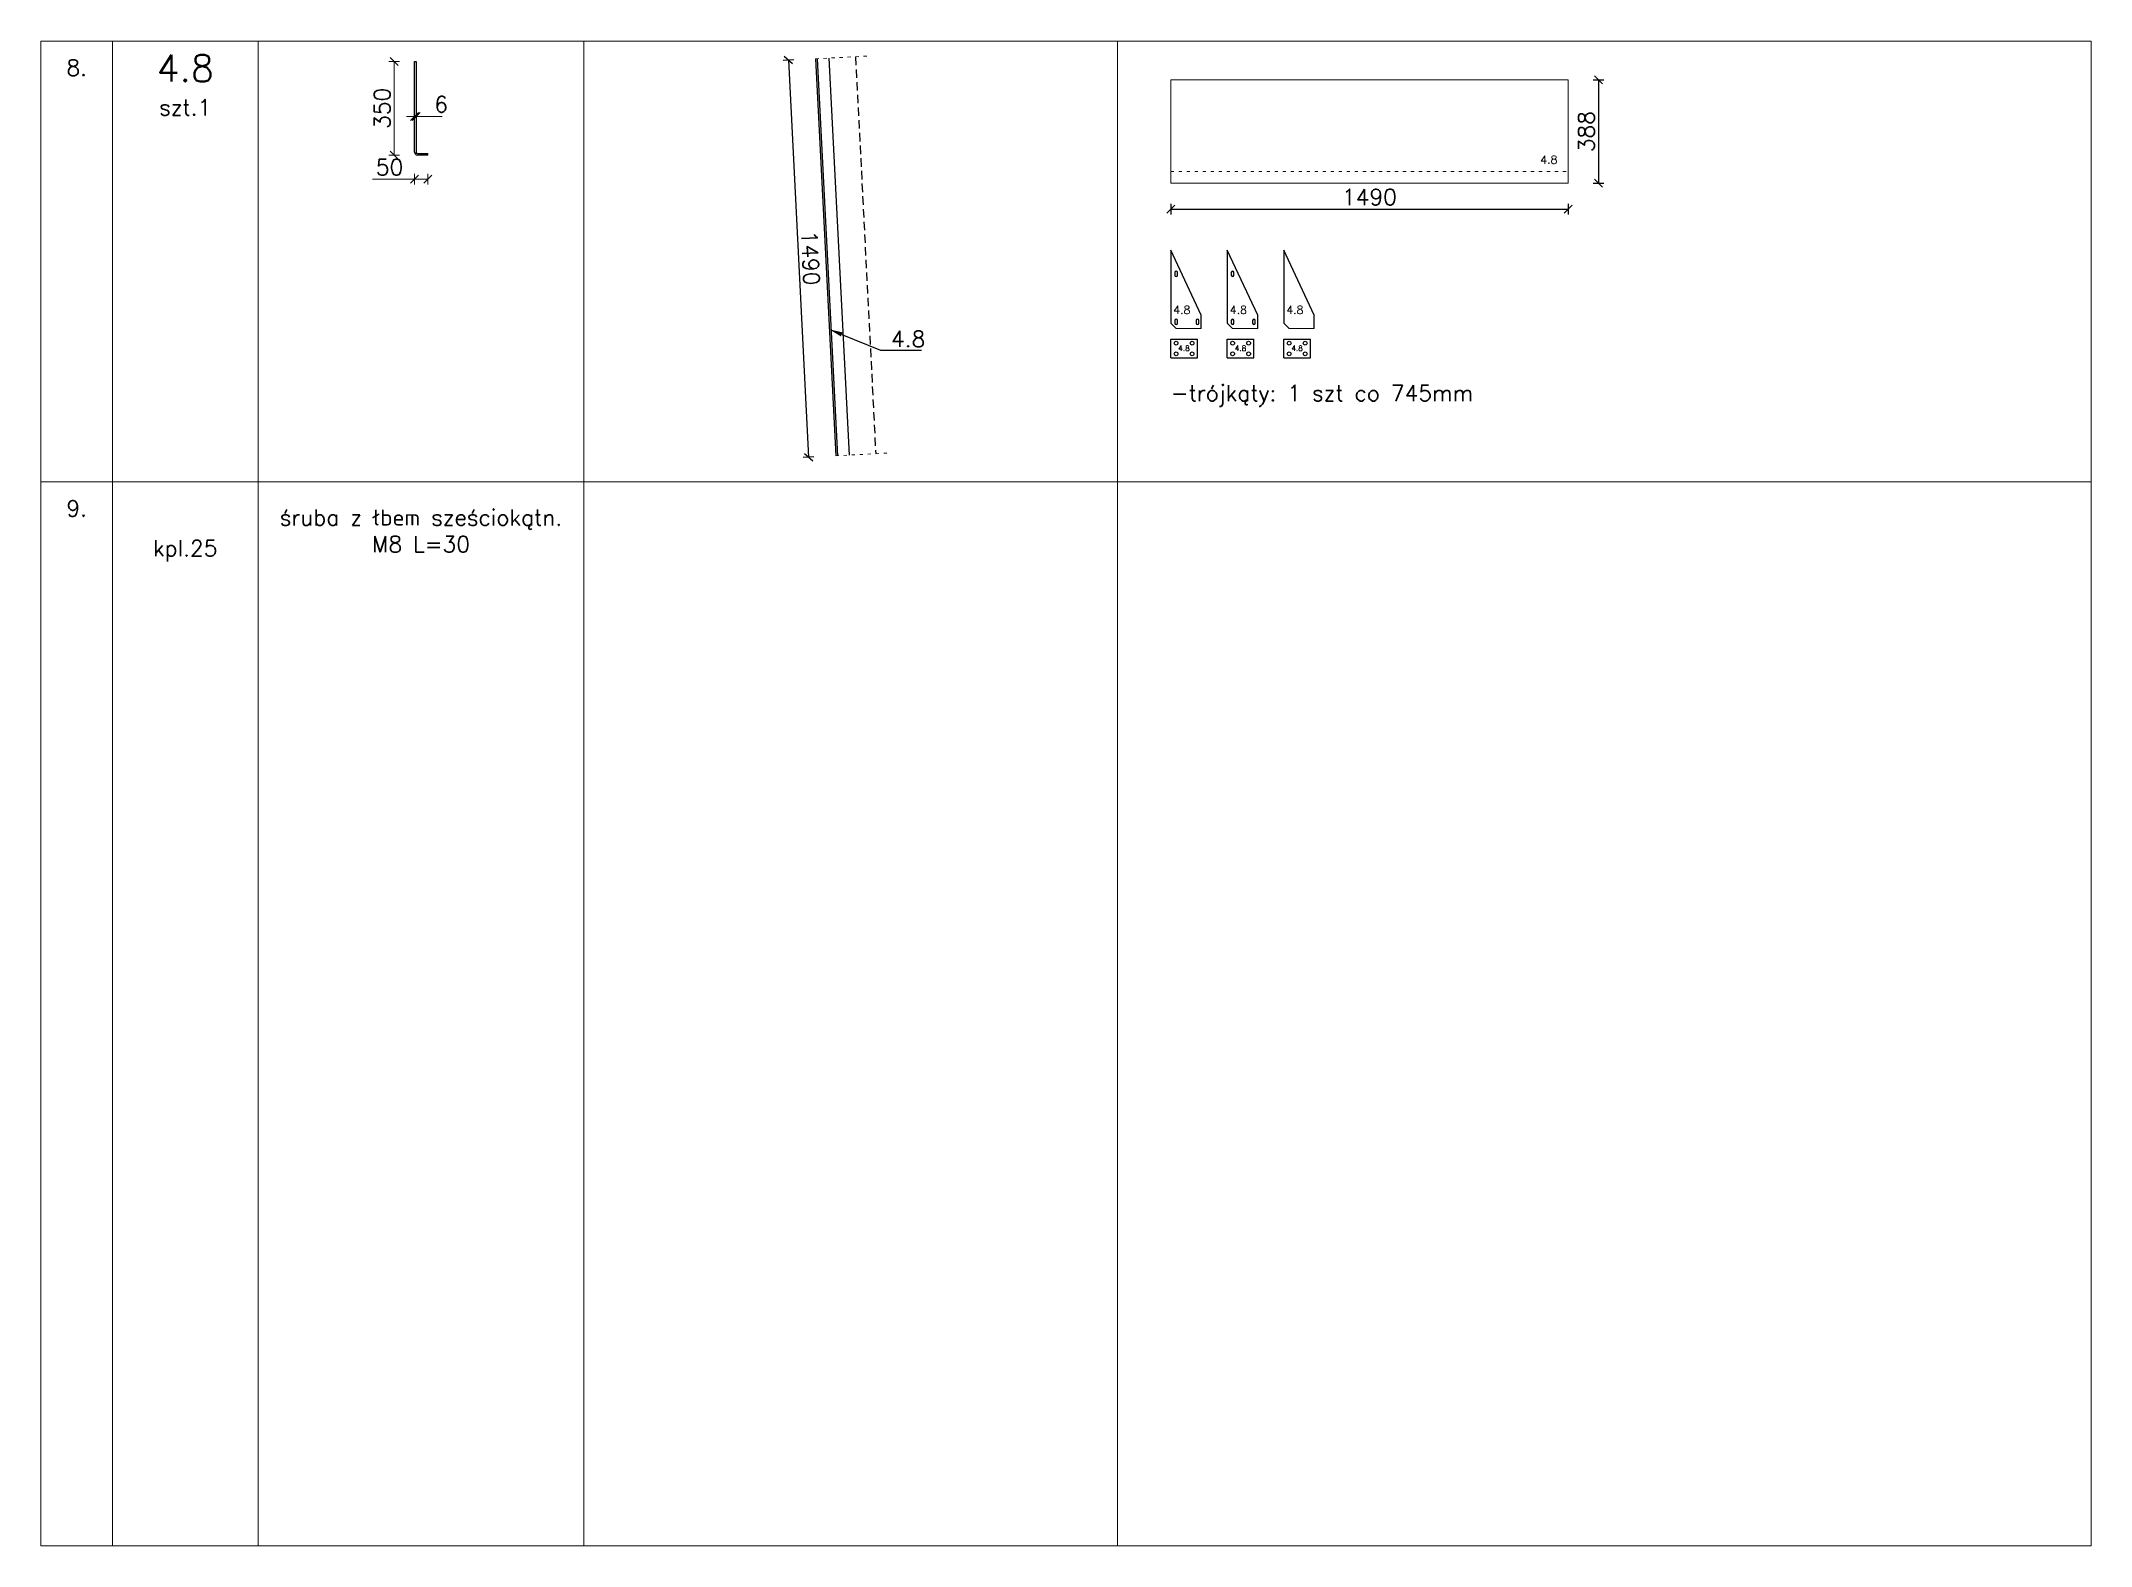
# Model space of a CAD drawing. Header units: millimetres. Extents: x 5046 to 103012, y -15969 to 47766.
# Drawn here: x 95327 to 103012, y 6032 to 11673 of the extents above; entities that cross this region are included whole.
import ezdxf
from ezdxf import colors
from ezdxf.entities.mleader import LeaderData, LeaderLine
from ezdxf.math import Vec2, Vec3

# ---------------------------------------------------------------- set-up
doc = ezdxf.new("R2010")
doc.units = ezdxf.units.MM
doc.linetypes.add('ACAD_ISO03W100', pattern=[30, 12, -18])
doc.linetypes.add('HIDDEN2', pattern=[4.7625, 3.175, -1.5875])
doc.layers.get('0').update_dxf_attribs({"lineweight": 0})
doc.layers.get('Defpoints').update_dxf_attribs({"lineweight": 0})
for name, color, linetype, lineweight in [('DIM', 3, 'Continuous', 0), ('Pomocnicze', 252, 'Continuous', 0), ('Przerywana', 230, 'ACAD_ISO03W100', 0), ('TEXT', 2, 'Continuous', 0)]:
    doc.layers.add(name, color=color, linetype=linetype, lineweight=lineweight)
for name, color, linetype in [('L_KS2 350', 150, 'Continuous'), ('L_KS_inderside', 40, 'HIDDEN2'), ('Profil główny', 7, 'Continuous')]:
    doc.layers.add(name, color=color, linetype=linetype)
doc.styles.add('Opisy 1-20', font='simplex.shx', dxfattribs={"height": 100})
doc.styles.add('Skala 1-20', font='simplex.shx', dxfattribs={"height": 60})
doc.styles.add('Skala 1-50', font='simplex.shx', dxfattribs={"height": 120})
doc.dimstyles.new('Skala 1-20', dxfattribs={"dimtxt": 6, "dimasz": 30, "dimexe": 20, "dimexo": 0.625, "dimgap": 15, "dimtad": 1, "dimdec": 0, "dimtxsty": 'Skala 1-20', "dimblk": 'OBLIQUE', "dimcen": 2.5, "dimadec": 0, "dimazin": 0, "dimtfac": 1, "dimtdec": 0, "dimtmove": 0, "dimatfit": 3, "dimldrblk": 'OBLIQUE', "dimfxl": 20, "dimfxlon": 1, "dimarcsym": 0})

# ---------------------------------------------------------------- blocks, each defined once
blk = doc.blocks.new('_Oblique')
at = {"color": 0, "linetype": 'ByBlock', "lineweight": -2}
blk.add_line((-0.5, -0.5), (0.5, 0.5), dxfattribs=at)
blk = doc.blocks.new('*D3928')
at = {"layer": 'Defpoints', "color": 0}
for p in [(-6, -61.9), (44, -76.1), (-6, -166.7)]:
    blk.add_point(p, dxfattribs=at)
at = {"layer": 'DIM', "color": 0, "lineweight": -2}
for p, q in [((-6, -146.7), (-6, -186.7)), ((44, -146.7), (44, -186.7)), ((-6, -166.7), (-163.1, -166.7)), ((44, -166.7), (-6, -166.7))]:
    blk.add_line(p, q, dxfattribs=at)
at = {"layer": 'DIM', "color": 0, "linetype": 'ByBlock', "lineweight": -2, "xscale": 30, "yscale": 30, "zscale": 30, "rotation": 180}
blk.add_blockref('_Oblique', (-6, -166.7), dxfattribs=at)
at = {"layer": 'DIM', "color": 0, "linetype": 'ByBlock', "lineweight": -2, "xscale": 30, "yscale": 30, "zscale": 30}
blk.add_blockref('_Oblique', (44, -166.7), dxfattribs=at)
at = {"layer": 'DIM', "color": 0, "insert": (-99.6, -121.7), "char_height": 60, "attachment_point": 5, "style": 'Skala 1-20'}
blk.add_mtext('50', dxfattribs=at)
blk = doc.blocks.new('*D3929')
at = {"layer": 'Defpoints', "color": 0}
for p in [(-82.5, 273.9), (-3, 273.9), (13.2, -76.1)]:
    blk.add_point(p, dxfattribs=at)
at = {"layer": 'DIM', "color": 0, "lineweight": -2}
for p, q in [((-62.5, 273.9), (-102.5, 273.9)), ((-82.5, -76.1), (-82.5, 273.9)), ((-62.5, -76.1), (-102.5, -76.1))]:
    blk.add_line(p, q, dxfattribs=at)
at = {"layer": 'DIM', "color": 0, "linetype": 'ByBlock', "lineweight": -2, "xscale": 30, "yscale": 30, "zscale": 30}
for p, rotation in [((-82.5, 273.9), 90), ((-82.5, -76.1), 270)]:
    blk.add_blockref('_Oblique', p, dxfattribs=dict(at, rotation=rotation))
at = {"layer": 'DIM', "color": 0, "insert": (-127.5, 98.9), "char_height": 60, "attachment_point": 5, "rotation": 90, "style": 'Skala 1-20'}
blk.add_mtext('350', dxfattribs=at)
blk = doc.blocks.new('*D3930')
at = {"layer": 'Defpoints', "color": 0}
for p in [(-6, 46.6), (0, 68.9), (0, 46.6)]:
    blk.add_point(p, dxfattribs=at)
at = {"layer": 'DIM', "color": 0, "lineweight": -2}
for p, q in [((-6, 48.9), (-6, 88.9)), ((0, 48.9), (0, 88.9)), ((-6, 68.9), (-36, 68.9)), ((-6, 68.9), (0, 68.9)), ((0, 68.9), (97.1, 68.9))]:
    blk.add_line(p, q, dxfattribs=at)
at = {"layer": 'DIM', "color": 0, "linetype": 'ByBlock', "lineweight": -2, "xscale": 30, "yscale": 30, "zscale": 30}
blk.add_blockref('_Oblique', (-6, 68.9), dxfattribs=at)
at = {"layer": 'DIM', "color": 0, "linetype": 'ByBlock', "lineweight": -2, "xscale": 30, "yscale": 30, "zscale": 30, "rotation": 180}
blk.add_blockref('_Oblique', (0, 68.9), dxfattribs=at)
at = {"layer": 'DIM', "color": 0, "insert": (93.6, 113.9), "char_height": 60, "attachment_point": 5, "style": 'Skala 1-20'}
blk.add_mtext('6', dxfattribs=at)
blk = doc.blocks.new('*D4100')
at = {"layer": 'Defpoints', "color": 0}
for p in [(98231, 11606.9), (98204.6, 10113.6), (98306.7, 10118.8)]:
    blk.add_point(p, dxfattribs=at)
at = {"layer": 'DIM', "color": 0, "lineweight": -2}
for p, q in [((98148.9, 11602.7), (98109, 11600.7)), ((98129, 11601.7), (98204.6, 10113.6)), ((98224.6, 10114.7), (98184.7, 10112.6))]:
    blk.add_line(p, q, dxfattribs=at)
at = {"layer": 'DIM', "color": 0, "linetype": 'ByBlock', "lineweight": -2, "xscale": 30, "yscale": 30, "zscale": 30}
for p, rotation in [((98129, 11601.7), 92.91144089172766), ((98204.6, 10113.6), 272.9114408917277)]:
    blk.add_blockref('_Oblique', p, dxfattribs=dict(at, rotation=rotation))
at = {"layer": 'DIM', "color": 0, "insert": (98211.7, 10860), "char_height": 60, "attachment_point": 5, "rotation": 272.91144, "style": 'Skala 1-20'}
blk.add_mtext('1490', dxfattribs=at)
blk = doc.blocks.new('*D4112')
at = {"layer": 'Defpoints', "color": 0}
for p in [(99562.5, 11140.1), (101052.5, 11140.1), (101052.5, 11043.7)]:
    blk.add_point(p, dxfattribs=at)
at = {"layer": 'DIM', "color": 0, "lineweight": -2}
for p, q in [((99562.5, 11063.7), (99562.5, 11023.7)), ((99562.5, 11043.7), (101052.5, 11043.7)), ((101052.5, 11063.7), (101052.5, 11023.7))]:
    blk.add_line(p, q, dxfattribs=at)
at = {"layer": 'DIM', "color": 0, "linetype": 'ByBlock', "lineweight": -2, "xscale": 30, "yscale": 30, "zscale": 30, "rotation": 180}
blk.add_blockref('_Oblique', (99562.5, 11043.7), dxfattribs=at)
at = {"layer": 'DIM', "color": 0, "linetype": 'ByBlock', "lineweight": -2, "xscale": 30, "yscale": 30, "zscale": 30}
blk.add_blockref('_Oblique', (101052.5, 11043.7), dxfattribs=at)
at = {"layer": 'DIM', "color": 0, "insert": (100307.5, 11088.7), "char_height": 60, "attachment_point": 5, "style": 'Skala 1-20'}
blk.add_mtext('1490', dxfattribs=at)
blk = doc.blocks.new('*D4113')
at = {"layer": 'Defpoints', "color": 0}
for p in [(101052.5, 11527.7), (101052.5, 11140.1), (101165.7, 11140.1)]:
    blk.add_point(p, dxfattribs=at)
at = {"layer": 'DIM', "color": 0, "lineweight": -2}
for p, q in [((101145.7, 11527.7), (101185.7, 11527.7)), ((101165.7, 11527.7), (101165.7, 11140.1)), ((101145.7, 11140.1), (101185.7, 11140.1))]:
    blk.add_line(p, q, dxfattribs=at)
at = {"layer": 'DIM', "color": 0, "linetype": 'ByBlock', "lineweight": -2, "xscale": 30, "yscale": 30, "zscale": 30}
for p, rotation in [((101165.7, 11527.7), 90), ((101165.7, 11140.1), 270)]:
    blk.add_blockref('_Oblique', p, dxfattribs=dict(at, rotation=rotation))
at = {"layer": 'DIM', "color": 0, "insert": (101120.7, 11333.9), "char_height": 60, "attachment_point": 5, "rotation": 90, "style": 'Skala 1-20'}
blk.add_mtext('388', dxfattribs=at)
blk = doc.blocks.new('przekroj_4')
at = {"layer": 'Profil główny'}
for p, q in [((-6, -65.6), (-6, 273.9)), ((-6, 273.9), (0, 273.9)), ((0, 273.9), (0, -65.6)), ((0, 273.9), (0, 223.9)), ((4.5, -70.1), (44, -70.1)), ((44, -76.1), (4.5, -76.1)), ((44, -76.1), (44, -70.1))]:
    blk.add_line(p, q, dxfattribs=at)
for radius in [10.5, 4.53]:
    blk.add_arc((4.5, -65.6), radius, 180, 270, dxfattribs=at)
at = {"layer": 'DIM'}
dim = blk.add_linear_dim(base=(-82.5, 273.9), p1=(13.2, -76.1), p2=(-3, 273.9), angle=90, dimstyle='Skala 1-20', dxfattribs=at)
dim.commit()
dim.dimension.update_dxf_attribs({"geometry": '*D3929', "text_midpoint": (-127.5, 98.9)})
for base, p1, p2, picture, middle in [((0, 68.9), (-6, 46.6), (0, 46.6), '*D3930', (93.6, 113.9)), ((-6, -166.7), (44, -76.1), (-6, -61.9), '*D3928', (-99.6, -121.7))]:
    dim = blk.add_linear_dim(base=base, p1=p1, p2=p2, dimstyle='Skala 1-20', dxfattribs=at)
    dim.commit()
    dim.dimension.update_dxf_attribs({"geometry": picture, "text_midpoint": middle})

msp = doc.modelspace()

# ---------------------------------------------------------------- linework, layer by layer
for p, q in [((99562.5, 11140.1), (99562.5, 11527.7)), ((99562.5, 11527.7), (101052.5, 11527.7)), ((101052.5, 11527.7), (101052.5, 11140.1)), ((101052.5, 11140.1), (99562.5, 11140.1)), ((99676.5, 10595.9), (99582.5, 10595.9)), ((99888.5, 10595.9), (99794.5, 10595.9)), ((100100.5, 10595.9), (100006.5, 10595.9))]:
    msp.add_line(p, q)
at = {"layer": 'L_KS2 350'}
for points in [[(98231, 11606.9), (98306.7, 10118.8)], [(98237, 11607.2), (98312.7, 10119.1)], [(98281, 11609.4), (98356.6, 10121.4)]]:
    msp.add_lwpolyline(points, dxfattribs=at)
at = {"layer": 'L_KS_inderside', "color": 150, "ltscale": 10}
msp.add_lwpolyline([(98380.8, 11614.5), (98456.5, 10126.4)], dxfattribs=at)
at = {"layer": 'Pomocnicze'}
for p, q in [((95594.6, 11673.5), (95594.6, 6032.1)), ((96140.8, 11673.5), (96140.8, 6032.1)), ((97362.5, 11673.5), (97362.5, 6032.1)), ((99362.5, 11673.5), (99362.5, 6032.1)), ((103012.5, 10021.2), (95327.1, 10021.2))]:
    msp.add_line(p, q, dxfattribs=at)
at = {"layer": 'Pomocnicze', "linetype": 'ACAD_ISO03W100'}
msp.add_line((99562.5, 11183.9), (101052.5, 11183.9), dxfattribs=at)
at = {"layer": 'Pomocnicze'}
msp.add_lwpolyline([(95327.1, 11673.5), (95327.1, 6032.1), (103012.5, 6032.1), (103012.5, 11673.5)], close=True, dxfattribs=at)
at = {"layer": 'Profil główny'}
for p, q in [((99562.5, 10889.9), (99562.5, 10615.9)), ((99676.5, 10645.9), (99562.5, 10889.9)), ((99774.5, 10889.9), (99774.5, 10615.9)), ((99888.5, 10645.9), (99774.5, 10889.9)), ((99986.5, 10889.9), (99986.5, 10615.9)), ((100100.5, 10645.9), (99986.5, 10889.9)), ((99562.5, 10615.9), (99582.5, 10595.9)), ((99676.5, 10595.9), (99676.5, 10645.9)), ((99774.5, 10615.9), (99794.5, 10595.9)), ((99888.5, 10595.9), (99888.5, 10645.9)), ((99986.5, 10615.9), (100006.5, 10595.9)), ((100100.5, 10595.9), (100100.5, 10645.9)), ((99562.5, 10555.8), (99662.5, 10555.8)), ((99562.5, 10485.8), (99562.5, 10555.8)), ((99662.5, 10485.8), (99662.5, 10555.8)), ((99774.5, 10555.8), (99874.5, 10555.8)), ((99774.5, 10485.8), (99774.5, 10555.8)), ((99874.5, 10485.8), (99874.5, 10555.8)), ((99986.5, 10555.8), (100086.5, 10555.8)), ((99986.5, 10485.8), (99986.5, 10555.8)), ((100086.5, 10485.8), (100086.5, 10555.8)), ((99562.5, 10485.8), (99568.5, 10485.8)), ((99562.5, 10485.8), (99662.5, 10485.8)), ((99774.5, 10485.8), (99780.5, 10485.8)), ((99774.5, 10485.8), (99874.5, 10485.8)), ((99986.5, 10485.8), (99992.5, 10485.8)), ((99986.5, 10485.8), (100086.5, 10485.8))]:
    msp.add_line(p, q, dxfattribs=at)
for points in [[(99577.5, 10805.9), (99577.5, 10795.9, 1), (99587.5, 10795.9), (99587.5, 10805.9, 1)], [(99789.5, 10805.9), (99789.5, 10795.9, 1), (99799.5, 10795.9), (99799.5, 10805.9, 1)], [(99577.5, 10625.9), (99577.5, 10615.9, 1), (99587.5, 10615.9), (99587.5, 10625.9, 1)], [(99657.5, 10625.9), (99657.5, 10615.9, 1), (99667.5, 10615.9), (99667.5, 10625.9, 1)], [(99789.5, 10625.9), (99789.5, 10615.9, 1), (99799.5, 10615.9), (99799.5, 10625.9, 1)], [(99869.5, 10625.9), (99869.5, 10615.9, 1), (99879.5, 10615.9), (99879.5, 10625.9, 1)]]:
    msp.add_lwpolyline(points, format="xyb", close=True, dxfattribs=at)
for centre in [(99582.5, 10540.8), (99642.5, 10540.8), (99794.5, 10540.8), (99854.5, 10540.8), (100006.5, 10540.8), (100066.5, 10540.8), (99582.5, 10500.8), (99642.5, 10500.8), (99794.5, 10500.8), (99854.5, 10500.8), (100006.5, 10500.8), (100066.5, 10500.8)]:
    msp.add_circle(centre, 7, dxfattribs=at)
at = {"layer": 'Przerywana'}
for p, q in [((98231, 11606.9), (98430.8, 11617.1)), ((98306.7, 10118.8), (98506.4, 10129))]:
    msp.add_line(p, q, dxfattribs=at)

# ---------------------------------------------------------------- block references
msp.add_blockref('przekroj_4', (96733.6, 11322.2))

# ---------------------------------------------------------------- texts
at = {"layer": 'TEXT', "attachment_point": 1}
for s, insert, char_height, width, style in [('\\pxqc;4.8\\P{\\H0.6x;szt.1}', (95594.6, 11621.3), 100, 546.27, 'Opisy 1-20'), ('\\pxqc;8.', (95327.1, 11603.4), 60, 267.428, 'Skala 1-20'), ('4.8', (100947.8, 11243.6), 30, 74.012, 'Skala 1-50'), ('4.8', (99571.8, 10680.7), 30, 74.012, 'Skala 1-50'), ('4.8', (99783.8, 10680.7), 30, 74.012, 'Skala 1-50'), ('4.8', (99995.8, 10680.7), 30, 74.012, 'Skala 1-50'), ('4.8', (99590.7, 10531.5), 20, 74.012, 'Skala 1-50'), ('4.8', (99802.7, 10531.5), 20, 74.012, 'Skala 1-50'), ('4.8', (100014.7, 10531.5), 20, 74.012, 'Skala 1-50'), ('-trójkąty: 1 szt co 745mm', (99562.5, 10383.8), 60, 3450, 'Skala 1-20'), ('\\pxqc;9.', (95327.1, 9951.1), 60, 267.428, 'Skala 1-20'), ('\\pxqc;{\\H0.6x;śruba z łbem sześciokątn. \\PM8 L=30}', (96140.8, 9917.2), 100, 1221.678, 'Opisy 1-20'), ('\\pxqc;\\P{\\H0.6x;kpl.25}', (95594.6, 9969), 100, 546.27, 'Opisy 1-20')]:
    msp.add_mtext(s, dxfattribs=dict(at, insert=insert, char_height=char_height, width=width, style=style))

# ---------------------------------------------------------------- dimensions: what is measured, and where the dimension line sits
at = {"layer": 'DIM'}
dim = msp.add_aligned_dim(p1=(98231, 11606.9), p2=(98306.7, 10118.8), distance=-102.2, dimstyle='Skala 1-20', dxfattribs=at)
dim.commit()
dim.dimension.update_dxf_attribs({"geometry": '*D4100', "text_midpoint": (98211.7, 10860)})
dim = msp.add_linear_dim(base=(101165.7, 11140.1), p1=(101052.5, 11527.7), p2=(101052.5, 11140.1), angle=90, dimstyle='Skala 1-20', dxfattribs=at)
dim.commit()
dim.dimension.update_dxf_attribs({"geometry": '*D4113', "text_midpoint": (101120.7, 11333.9)})
dim = msp.add_linear_dim(base=(101052.5, 11043.7), p1=(99562.5, 11140.1), p2=(101052.5, 11140.1), dimstyle='Skala 1-20', dxfattribs=at)
dim.commit()
dim.dimension.update_dxf_attribs({"geometry": '*D4112', "text_midpoint": (100307.5, 11088.7)})

# ---------------------------------------------------------------- leaders
ml = msp.add_multileader_mtext('Standard', dxfattribs=at)
ml.set_content('4.8', style='Skala 1-50')
ml.set_leader_properties()
ml.build(insert=Vec2(0, 0))
ml.multileader.update_dxf_attribs({"has_text_frame": 1, "text_left_attachment_type": 5, "text_right_attachment_type": 5, "dogleg_length": 20, "arrow_head_size": 50})
ctx = ml.context
ctx.base_point, ctx.char_height, ctx.arrow_head_size, ctx.landing_gap_size, ctx.plane_origin = Vec3(98493.8, 10514.5), 60, 50, 20, Vec3(98291.9, 10409.4)
ctx.left_attachment, ctx.right_attachment = 5, 5
notes = []
notes.append((ctx, [(0, (1, 1, 0), (98473.8, 10514.5), (1, 0), 20, [(0, [(98282.6, 10592.6)], 0, [])])]))
ctx.mtext.insert, ctx.mtext.flow_direction = Vec3(98513.8, 10586.5), 5
for ctx, leaders in notes:
    for number, flags, end, landing, length, lines in leaders:
        leader = LeaderData()
        leader.index, (leader.has_last_leader_line, leader.has_dogleg_vector, leader.attachment_direction) = number, flags
        leader.last_leader_point, leader.dogleg_vector, leader.dogleg_length = Vec3(end), Vec3(landing), length
        for number, points, colour, breaks in lines:
            line = LeaderLine()
            line.index, line.vertices, line.color, line.breaks = number, Vec3.list(points), colors.encode_raw_color(colour), breaks
            leader.lines.append(line)
        ctx.leaders.append(leader)

doc.saveas('drawing.dxf')
